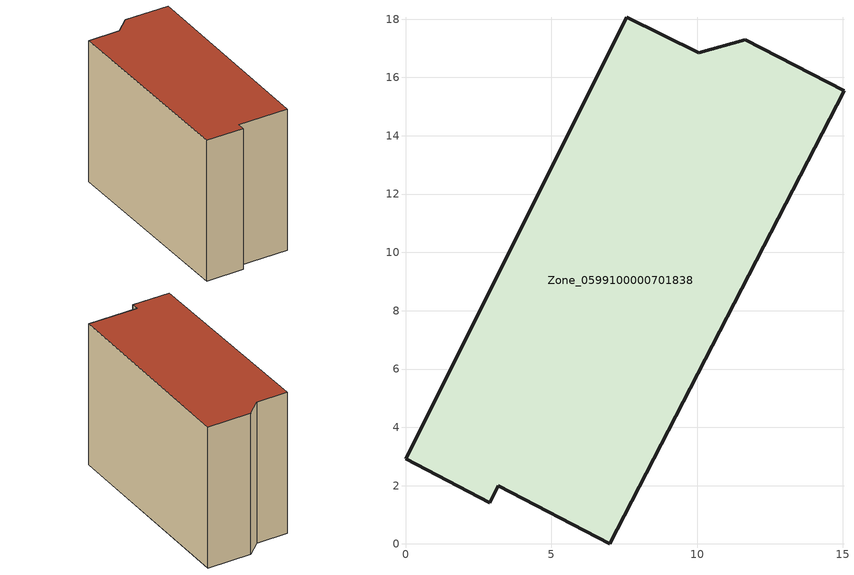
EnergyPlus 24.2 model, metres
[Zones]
Zone_0599100000701838
 floor ground (C_G): 3.18,2 2.88,1.42 0,2.92 7.59,18.07 10.06,16.84 11.65,17.29 15.04,15.54 7.01,0 z0
 wall outside (C_F): 2.88,1.42 3.18,2 7.01,0 15.04,15.54 11.65,17.29 10.06,16.84 7.59,18.07 0,2.92 2.88,1.42 z0:12.59
 roof outside (C_R): 3.18,2 7.01,0 15.04,15.54 11.65,17.29 10.06,16.84 7.59,18.07 0,2.92 2.88,1.42 z12.59
[BUILDING]
Pand.0599100000701838: North Axis=0; Terrain=City; Loads Convergence Tolerance Value=0.04; Temperature Convergence Tolerance Value=0.4; Solar Distribution=FullExterior; Maximum Number of Warmup Days=25; Minimum Number of Warmup Days=1
[Site:Location]
Rotterdam.The.Hague.AP_ZH_NLD Design_Conditions: Latitude=51.96; Longitude=4.45; Time Zone=1; Elevation=-4.5
[SITE:GROUNDTEMPERATURE:BUILDINGSURFACE]
18, 18, 18, 18, 18, 18, 18, 18, 18, 18, 18, 18
[MATERIAL] Thermal Absorptance=0.9; Solar Absorptance=0.7; Visible Absorptance=0.7
Name | Roughness | Thickness | Conductivity | Density | Specific Heat
G.TI.1946 | MediumSmooth | 0.15 | 1 | 540 | 1210
F.TI.1946 | Rough | 0.3 | 0.857143 | 1920 | 840
R.TI.1946 | MediumRough | 0.2 | 0.1 | 1500 | 1000
[CONSTRUCTION]
C_G: G.TI.1946
C_F: F.TI.1946
C_R: R.TI.1946
[ZONE]
Zone_0599100000701838: Type=1; Multiplier=1; Ceiling Height=Autocalculate; Volume=Autocalculate; Floor Area=autocalculate; Part of Total Floor Area=Yes
[ZONEINFILTRATION:DESIGNFLOWRATE]
Infil_Zone_0599100000701838: Zone or ZoneList or Space or SpaceList=Zone_0599100000701838; Schedule=AlwaysOn; Design Flow Rate Calculation Method=Flow/Area; Flow Rate per Floor Area=0.003; Constant Term Coefficient=1; Temperature Term Coefficient=0; Velocity Term Coefficient=0; Velocity Squared Term Coefficient=0
[HVACTEMPLATE:ZONE:IDEALLOADSAIRSYSTEM]
Zone_0599100000701838: Maximum Heating Supply Air Temperature=50; Minimum Cooling Supply Air Temperature=13; Maximum Heating Supply Air Humidity Ratio=0.0156; Minimum Cooling Supply Air Humidity Ratio=0.0077; Heating Limit=NoLimit; Cooling Limit=NoLimit; Dehumidification Control Type=ConstantSensibleHeatRatio; Cooling Sensible Heat Ratio=0.7; Dehumidification Setpoint=60; Humidification Control Type=None; Humidification Setpoint=30; Outdoor Air Method=None; Outdoor Air Flow Rate per Person=0.00944; Outdoor Air Flow Rate per Zone Floor Area=0; Outdoor Air Flow Rate per Zone=0; Demand Controlled Ventilation Type=None; Outdoor Air Economizer Type=NoEconomizer; Heat Recovery Type=None; Sensible Heat Recovery Effectiveness=0.7; Latent Heat Recovery Effectiveness=0.65
[ZONECONTROL:THERMOSTAT]
ThermostatControl_Zone_0599100000701838: Zone or ZoneList=Zone_0599100000701838; Control Type Schedule=DualSetpointControlType; Control 1=Thermostat_Zone_0599100000701838; Temperature Difference Between Cutout And Setpoint=0
[THERMOSTATSETPOINT:DUALSETPOINT]
Thermostat_Zone_0599100000701838: Heating Setpoint Temperature Schedule=HeatingSetpoint_Zone_0599100000701838; Cooling Setpoint Temperature Schedule=CoolingSetpoint_Zone_0599100000701838
[SCHEDULE:COMPACT]
HeatingSetpoint_Zone_0599100000701838: Through: 12/31, For: AllDays, Until: 24:00, 21
CoolingSetpoint_Zone_0599100000701838: Through: 12/31, For: AllDays, Until: 24:00, 24
DualSetpointControlType: Through: 12/31, For: AllDays, Until: 24:00, 4
AlwaysOn: Through: 12/31, For: AllDays, Until: 24:00, 1
